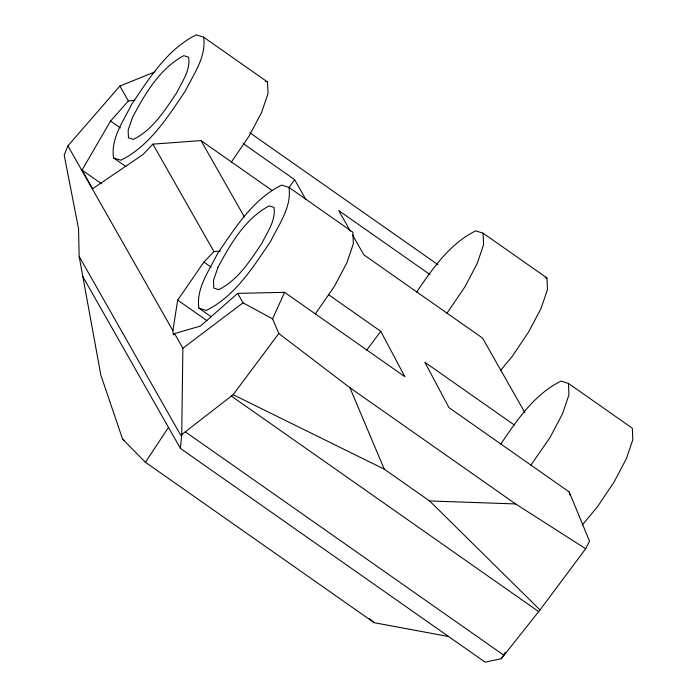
<?xml version="1.0" encoding="UTF-8"?>
<svg xmlns="http://www.w3.org/2000/svg" width="697" height="697" viewBox="0 0 697 697"><rect width="100%" height="100%" fill="white"/><g stroke="black" fill="none" stroke-linecap="round" stroke-linejoin="round"><path stroke-width="1.05" d="M514.334 425.004L424.848 362.24L448.938 407.597L569.222 491.969L589.496 541.16L585.689 548.739L540.009 609.945L501.274 658.735L485.147 662.15L180.427 448.424L181.725 434.606L182.867 348.239L174.546 333.593L200.501 326.03L237.668 293.376L284.585 292.322L404.87 376.685L380.78 331.328L328.505 294.657M174.546 333.593L173.3 334.917L172.891 330.683L177.674 300.111L203.89 262.098L213.927 251.582L220.339 251.112M155.004 71.861L119.884 86.036L67.897 145.865L64.185 155.065L78.543 228.651L79.162 256.435L100.856 375.195L122.646 439.241L145.438 462.277L374.132 622.682L448.702 636.561M585.689 548.739L515.614 503.94L349.911 387.715L278.809 333.497L272.579 318.877L284.585 292.322M271.9 190.325L201.015 140.611L152.887 144.131L142.85 154.656L92.631 188.739L82.028 170.077L110.57 121.051L128.353 100.943L134.835 100.316M501.274 658.735L505.325 652.331M145.438 462.277L168.491 427.4M416.606 292.095C432.532 268.737 449.678 243.619 475.729 230.864L483.082 233.181L546.979 277.99L547.476 289.499L541.038 308.44L528.648 331.938L512.19 356.42L500.402 370.621M500.777 444.067C517.043 420.134 534.381 394.197 561.076 381.093L568.43 383.411L632.318 428.219L632.815 439.729L626.376 458.67L613.987 482.167L597.529 506.649L582.283 525.033M289.124 187.537L294.596 179.626L243.209 143.582M181.725 434.606L233.138 394.702L278.809 333.497M366.7 350.182L380.78 331.328M231.343 162.079L249.186 135.932L261.584 112.435L268.014 93.485L267.517 81.985L203.629 37.168L196.275 34.85C167.332 49.165 149.463 78.081 131.864 103.949C123.683 120.816 110.631 138.145 113.533 157.897L125.957 166.609M315.305 313.972L334.534 286.162L346.923 262.664L353.362 243.715L352.865 232.214L288.967 187.397L281.614 185.08C252.68 199.394 234.811 228.311 217.203 254.178C209.03 271.046 195.97 288.375 198.872 308.126L211.296 316.839M446.908 313.275L464.751 287.129L477.149 263.632L483.579 244.682L483.082 233.181M530.861 465.169L550.099 437.359L562.488 413.861L568.926 394.911L568.43 383.411M182.867 348.239L243.026 302.812L272.579 318.877M233.138 394.702L384.247 469.142L429.613 500.96L515.614 503.94M265.679 81.401L267.517 81.985M545.141 277.415L546.979 277.99M113.533 157.897L120.886 160.214C149.82 145.9 167.689 116.983 185.297 91.115C193.47 74.239 206.53 56.91 203.629 37.168M198.872 308.126L206.225 310.444C235.168 296.129 253.037 267.212 270.636 241.345C278.817 224.469 291.869 207.14 288.967 187.397M249.892 132.796L437.908 264.668M429.927 274.54L338.664 210.529L350.434 231.247M110.57 121.051L120.354 127.917M82.028 170.077L101.562 183.781M203.89 262.098L210.991 267.082M177.674 300.111L206.931 320.629M231.125 395.905L538.65 611.6M185.289 431.818L503.966 655.328M122.646 439.241L124.423 440.487M369.236 618.378L374.132 622.682M429.613 500.96L540.009 609.945M524.832 412.519L482.533 338.062L363.808 254.788L352.577 235.02M294.596 179.626L305.835 199.394M201.015 140.611L244.386 216.95M119.884 86.036L128.353 100.943M152.887 144.131L213.927 251.582M237.668 293.376L243.026 302.812M67.897 145.865L172.891 330.683M79.162 256.435L181.168 436.008M82.856 276.657L180.427 448.424M349.911 387.715L384.247 469.142M569.222 491.969L569.963 495.097M132.447 117.514L128.152 130.173L128.483 137.858L133.397 139.409C152.73 129.842 164.666 110.527 176.428 93.241C181.891 81.967 190.612 70.397 188.678 57.198L183.764 55.655C159.648 68.689 144.915 93.99 132.447 117.514M217.795 267.744L213.491 280.403L213.822 288.088L218.736 289.638C238.069 280.072 250.014 260.756 261.767 243.471C267.23 232.197 275.96 220.627 274.017 207.427L269.103 205.885C244.987 218.919 230.263 244.22 217.795 267.744"/></g></svg>
